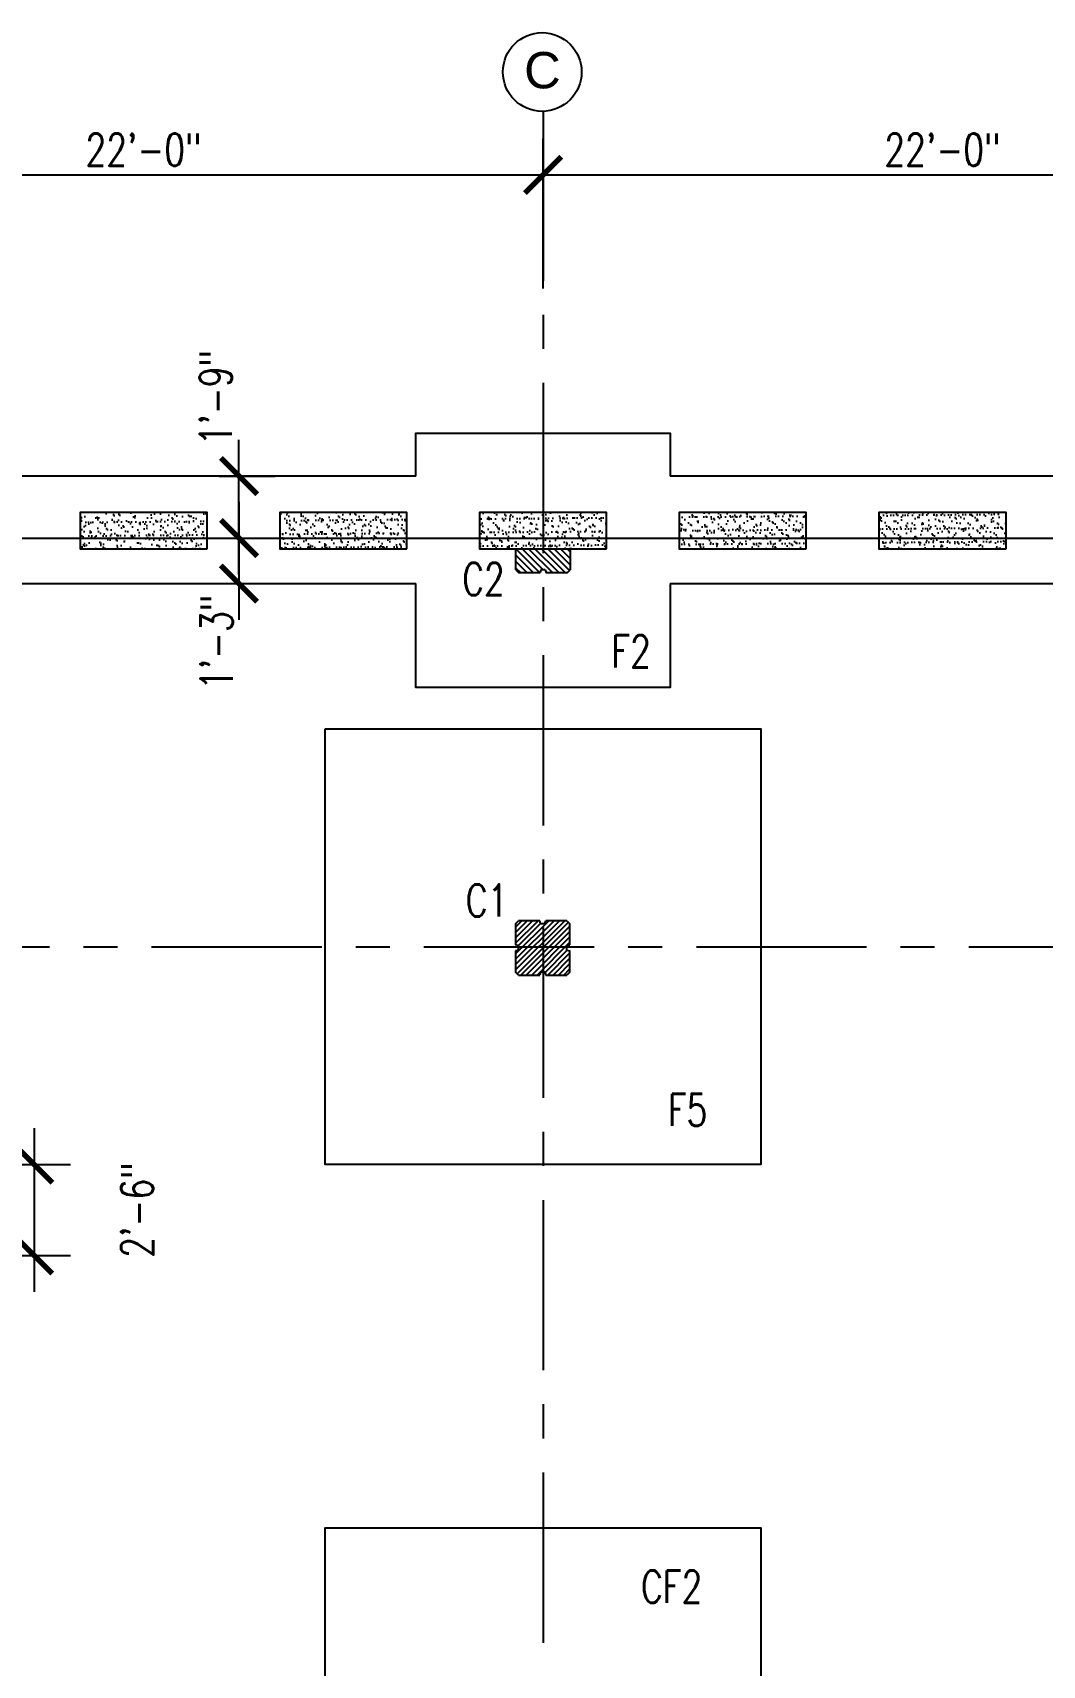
# Model space of a CAD drawing. Header units: inches. Extents: x 41285 to 57578, y -189 to 12305.
# Drawn here: x 54996 to 55330, y 11766 to 12305 of the extents above; entities that cross this region are included whole.
import ezdxf
from ezdxf.enums import TextEntityAlignment as Align

# ---------------------------------------------------------------- set-up
doc = ezdxf.new("R2010")
doc.units = ezdxf.units.IN
doc.header["$LTSCALE"] = 30
doc.header["$MEASUREMENT"] = 0
doc.linetypes.add('CENTER', pattern=[2, 1.25, -0.25, 0.25, -0.25])
doc.linetypes.add('HIDDEN', pattern=[0.375, 0.25, -0.125])
for name, color, linetype in [('A-HATCH RCC', 8, 'Continuous'), ('A-WALL-RAMPED EARTH', 4, 'Continuous'), ('COLUMN', 6, 'Continuous'), ('GC', 3, 'Continuous'), ('Grid line', 1, 'CENTER'), ('GT', 4, 'Continuous'), ('HATCH', 253, 'Continuous'), ('N-DIM-Z', 126, 'Continuous'), ('PB', 3, 'Continuous'), ('S-BEAM', 3, 'HIDDEN'), ('WALL', 7, 'Continuous')]:
    doc.layers.add(name, color=color, linetype=linetype)
doc.styles.add('3-32', font='simplex.shx', dxfattribs={"width": 0.75, "height": 10.6666})
doc.styles.add('dim', font='arial.ttf')
doc.dimstyles.new('3-32', dxfattribs={"dimtxt": 10.666667, "dimasz": 12, "dimexe": 12, "dimexo": 4, "dimgap": 2, "dimtad": 1, "dimdec": 4, "dimzin": 3, "dimdsep": 46, "dimlunit": 4, "dimtxsty": '3-32', "dimblk": 'ARCHTICK', "dimcen": 0.046875, "dimdle": 12, "dimclrd": 1, "dimclre": 1, "dimclrt": 2, "dimadec": 0, "dimazin": 0, "dimtfac": 0.75, "dimtdec": 4, "dimtmove": 2, "dimatfit": 3, "dimldrblk": 'ARCHTICK', "dimfxl": 0, "dimfrac": 1, "dimtolj": 1, "dimtzin": 0, "dimlwd": -1, "dimlwe": -1, "dimarcsym": 0})
pattern_1 = [(30.5, (0, 3154.7396), (0.30151963, 3.36024233), [0, -2.66, 0, -2.975, 0, -2.84375]), (0.5, (0, 3154.7396), (3.67590676, 4.5245002), [0, -1.435, 0, -2.3975, 0, -0.91875]), (320.5, (-2.1365, 3155.002), (5.41033357, -0.65432772), [0, -0.875, 0, -3.15, 0, -4.1125]), (310.5, (-2.1365, 3155.002), (5.408692, 0.88336295), [0, -0.4375, 0, -2.065, 0, -2.3625])]

# ---------------------------------------------------------------- blocks, each defined once
blk = doc.blocks.new('A$C49510BD2')
at = {"layer": 'A-HATCH RCC'}
h = blk.add_hatch(dxfattribs=at)
h.set_pattern_fill('ANSI31', color=1, scale=10)
h.paths.add_polyline_path([(-8.1, -0.65), (-9.1, -0.9), (-9.1, -7.9), (-8.1, -8.9), (-1.1, -8.9), (-0.85, -7.9), (0.65, -7.9), (0.9, -8.9), (7.9, -8.9), (8.9, -7.9), (8.9, -0.9), (7.9, -0.65), (7.9, 0.85), (8.9, 1.1), (8.9, 8.1), (7.9, 9.1), (0.9, 9.1), (0.65, 8.1), (-0.85, 8.1), (-1.1, 9.1), (-8.1, 9.1), (-9.1, 8.1), (-9.1, 1.1), (-8.1, 0.85)])
at = {"layer": 'COLUMN'}
for p, q in [((-9.1, 8.1), (-8.1, 9.1)), ((-9.1, 8.1), (-9.1, 1.1)), ((-1.1, 9.1), (-8.1, 9.1)), ((-0.85, 8.1), (-1.1, 9.1)), ((0.65, 8.1), (-0.85, 8.1)), ((0.65, 8.1), (0.9, 9.1)), ((7.9, 9.1), (0.9, 9.1)), ((7.9, 9.1), (8.9, 8.1)), ((8.9, 1.1), (8.9, 8.1)), ((-8.1, 0.85), (-9.1, 1.1)), ((-8.1, -0.65), (-8.1, 0.85)), ((7.9, 0.85), (8.9, 1.1)), ((7.9, -0.65), (7.9, 0.85)), ((-8.1, -0.65), (-9.1, -0.9)), ((-9.1, -0.9), (-9.1, -7.9)), ((7.9, -0.65), (8.9, -0.9)), ((8.9, -7.9), (8.9, -0.9)), ((-8.1, -8.9), (-9.1, -7.9)), ((-8.1, -8.9), (-1.1, -8.9)), ((-0.85, -7.9), (-1.1, -8.9)), ((0.65, -7.9), (-0.85, -7.9)), ((0.65, -7.9), (0.9, -8.9)), ((0.9, -8.9), (7.9, -8.9)), ((8.9, -7.9), (7.9, -8.9))]:
    blk.add_line(p, q, dxfattribs=at)
blk = doc.blocks.new('A$C38451A88')
at = {"layer": 'A-HATCH RCC'}
h = blk.add_hatch(dxfattribs=at)
h.set_pattern_fill('ANSI31', color=1, scale=12)
h.paths.add_polyline_path([(-9, 0), (9, 0), (9, 7), (8, 8), (1, 8), (0.75, 7), (-0.75, 7), (-1, 8), (-8, 8), (-9, 7)])
at = {"layer": 'COLUMN'}
for p, q in [((-9, 7), (-8, 8)), ((-9, 7), (-9, 0)), ((-1, 8), (-8, 8)), ((-0.75, 7), (-1, 8)), ((0.75, 7), (-0.75, 7)), ((0.75, 7), (1, 8)), ((8, 8), (1, 8)), ((8, 8), (9, 7)), ((9, 0), (9, 7)), ((-9, 0), (9, 0))]:
    blk.add_line(p, q, dxfattribs=at)
blk = doc.blocks.new('_ARCHTICK')
at = {"color": 0, "linetype": 'ByBlock', "const_width": 0.15}
blk.add_lwpolyline([(-0.5, -0.5), (0.5, 0.5)], dxfattribs=at)
blk = doc.blocks.new('*D96')
at = {"layer": 'DEFPOINTS', "color": 0, "transparency": 16777216}
for p in [(54931.69, 11931.24), (54931.69, 11901.24), (54996.54, 11901.24)]:
    blk.add_point(p, dxfattribs=at)
at = {"layer": 'N-DIM-Z', "color": 1, "transparency": 16777216}
for p, q in [((54996.54, 11943.24), (54996.54, 11889.24)), ((54935.69, 11931.24), (55008.54, 11931.24)), ((54935.69, 11901.24), (55008.54, 11901.24))]:
    blk.add_line(p, q, dxfattribs=at)
at = {"layer": 'N-DIM-Z', "color": 1, "transparency": 16777216, "xscale": 12, "yscale": 12, "zscale": 12}
for p, rotation in [((54996.54, 11931.24), 90), ((54996.54, 11901.24), 270)]:
    blk.add_blockref('_ARCHTICK', p, dxfattribs=dict(at, rotation=rotation))
at = {"layer": 'N-DIM-Z', "color": 2, "transparency": 16777216, "insert": (55030.58, 11916.24), "char_height": 10.667, "attachment_point": 5, "rotation": 90, "style": '3-32'}
blk.add_mtext('\\A1;2\'-6"', dxfattribs=at)
blk = doc.blocks.new('*D100')
at = {"layer": 'DEFPOINTS', "color": 0, "transparency": 16777216}
for p in [(55164.69, 12258.24), (54900.69, 12216.73), (55164.69, 12216.73)]:
    blk.add_point(p, dxfattribs=at)
at = {"layer": 'N-DIM-Z', "color": 1, "transparency": 16777216}
for p, q in [((54900.69, 12220.73), (54900.69, 12270.24)), ((55164.69, 12220.73), (55164.69, 12270.24)), ((54888.69, 12258.24), (55176.69, 12258.24))]:
    blk.add_line(p, q, dxfattribs=at)
at = {"layer": 'N-DIM-Z', "color": 1, "transparency": 16777216, "xscale": 12, "yscale": 12, "zscale": 12, "rotation": 180}
blk.add_blockref('_ARCHTICK', (54900.69, 12258.24), dxfattribs=at)
at = {"layer": 'N-DIM-Z', "color": 1, "transparency": 16777216, "xscale": 12, "yscale": 12, "zscale": 12}
blk.add_blockref('_ARCHTICK', (55164.69, 12258.24), dxfattribs=at)
at = {"layer": 'N-DIM-Z', "color": 2, "transparency": 16777216, "insert": (55032.69, 12266.59), "char_height": 10.667, "attachment_point": 5, "style": '3-32'}
blk.add_mtext('\\A1;22\'-0"', dxfattribs=at)
blk = doc.blocks.new('*D101')
at = {"layer": 'DEFPOINTS', "color": 0, "transparency": 16777216}
for p in [(55428.69, 12258.24), (55164.69, 12216.73), (55428.69, 12216.73)]:
    blk.add_point(p, dxfattribs=at)
at = {"layer": 'N-DIM-Z', "color": 1, "transparency": 16777216}
for p, q in [((55164.69, 12220.73), (55164.69, 12270.24)), ((55428.69, 12220.73), (55428.69, 12270.24)), ((55152.69, 12258.24), (55440.69, 12258.24))]:
    blk.add_line(p, q, dxfattribs=at)
at = {"layer": 'N-DIM-Z', "color": 1, "transparency": 16777216, "xscale": 12, "yscale": 12, "zscale": 12, "rotation": 180}
blk.add_blockref('_ARCHTICK', (55164.69, 12258.24), dxfattribs=at)
at = {"layer": 'N-DIM-Z', "color": 1, "transparency": 16777216, "xscale": 12, "yscale": 12, "zscale": 12}
blk.add_blockref('_ARCHTICK', (55428.69, 12258.24), dxfattribs=at)
at = {"layer": 'N-DIM-Z', "color": 2, "transparency": 16777216, "insert": (55296.69, 12266.59), "char_height": 10.667, "attachment_point": 5, "style": '3-32'}
blk.add_mtext('\\A1;22\'-0"', dxfattribs=at)
blk = doc.blocks.new('*D144')
at = {"layer": 'DEFPOINTS', "color": 0, "transparency": 16777216}
for p in [(55053.69, 12158.74), (55064.22, 12158.74), (55053.69, 12138.24)]:
    blk.add_point(p, dxfattribs=at)
at = {"layer": 'N-DIM-Z', "color": 1, "transparency": 16777216}
for p, q in [((55064.22, 12126.24), (55064.22, 12170.74)), ((55057.69, 12158.74), (55076.22, 12158.74)), ((55057.69, 12138.24), (55076.22, 12138.24))]:
    blk.add_line(p, q, dxfattribs=at)
at = {"layer": 'N-DIM-Z', "color": 1, "transparency": 16777216, "xscale": 12, "yscale": 12, "zscale": 12}
for p, rotation in [((55064.22, 12158.74), 90), ((55064.22, 12138.24), 270)]:
    blk.add_blockref('_ARCHTICK', p, dxfattribs=dict(at, rotation=rotation))
at = {"layer": 'N-DIM-Z', "color": 2, "transparency": 16777216, "insert": (55056.55, 12184.66), "char_height": 10.667, "attachment_point": 5, "rotation": 90, "style": '3-32'}
blk.add_mtext('\\A1;1\'-9"', dxfattribs=at)
blk = doc.blocks.new('*D145')
at = {"layer": 'DEFPOINTS', "color": 0, "transparency": 16777216}
for p in [(55053.69, 12138.24), (55053.69, 12123.24), (55064.22, 12123.24)]:
    blk.add_point(p, dxfattribs=at)
at = {"layer": 'N-DIM-Z', "color": 1, "transparency": 16777216}
for p, q in [((55064.22, 12150.24), (55064.22, 12111.24)), ((55057.69, 12138.24), (55076.22, 12138.24)), ((55057.69, 12123.24), (55076.22, 12123.24))]:
    blk.add_line(p, q, dxfattribs=at)
at = {"layer": 'N-DIM-Z', "color": 1, "transparency": 16777216, "xscale": 12, "yscale": 12, "zscale": 12}
for p, rotation in [((55064.22, 12138.24), 90), ((55064.22, 12123.24), 270)]:
    blk.add_blockref('_ARCHTICK', p, dxfattribs=dict(at, rotation=rotation))
at = {"layer": 'N-DIM-Z', "color": 2, "transparency": 16777216, "insert": (55056.83, 12103.81), "char_height": 10.667, "attachment_point": 5, "rotation": 90, "style": '3-32'}
blk.add_mtext('\\A1;1\'-3"', dxfattribs=at)

msp = doc.modelspace()

# ---------------------------------------------------------------- hatches: boundary and pattern name
at = {"layer": 'A-HATCH RCC'}
h = msp.add_hatch(dxfattribs=at)
h.set_pattern_fill('AR-SAND,_O', color=2, scale=1.75, angle=353)
h.set_pattern_definition(pattern_1)
h.paths.add_polyline_path([(55053.69130465, 12134.73785446), (55053.69130465, 12146.73785446), (55011.69130465, 12146.73785446), (55011.69130465, 12134.73785446)])
h = msp.add_hatch(dxfattribs=at)
h.set_pattern_fill('AR-SAND,_O', color=2, scale=1.75, angle=353)
h.set_pattern_definition(pattern_1)
h.paths.add_polyline_path([(55119.69130465, 12134.73785446), (55119.69130465, 12146.73785446), (55077.69130465, 12146.73785446), (55077.69130465, 12134.73785446)])
h = msp.add_hatch(dxfattribs=at)
h.set_pattern_fill('AR-SAND,_O', color=2, scale=1.75, angle=353)
h.set_pattern_definition(pattern_1)
edge = h.paths.add_edge_path()
edge.add_arc((55167.19130465, 12134.73785446), 0.5, 0, 90)
edge.add_line((55167.19130465, 12135.23785446), (55164.94130465, 12135.23785446))
edge.add_line((55164.94130465, 12135.23785446), (55164.94130465, 12140.23785446))
edge.add_line((55164.94130465, 12140.23785446), (55167.19130465, 12140.23785446))
edge.add_arc((55167.19130465, 12140.73785446), 0.5, 270, 360)
edge.add_line((55167.69130465, 12140.73785446), (55161.69130465, 12140.73785446))
edge.add_arc((55162.19130465, 12140.73785446), 0.5, 180, 270)
edge.add_line((55162.19130465, 12140.23785446), (55164.44130465, 12140.23785446))
edge.add_line((55164.44130465, 12140.23785446), (55164.44130465, 12135.23785446))
edge.add_line((55164.44130465, 12135.23785446), (55162.19130465, 12135.23785446))
edge.add_arc((55162.19130465, 12134.73785446), 0.5, 90, 180)
edge.add_line((55161.69130465, 12134.73785446), (55143.69130465, 12134.73785446))
edge.add_line((55143.69130465, 12134.73785446), (55143.69130465, 12146.73785446))
edge.add_line((55143.69130465, 12146.73785446), (55185.69130465, 12146.73785446))
edge.add_line((55185.69130465, 12146.73785446), (55185.69130465, 12134.73785446))
edge.add_line((55185.69130465, 12134.73785446), (55167.69130465, 12134.73785446))
h = msp.add_hatch(dxfattribs=at)
h.set_pattern_fill('AR-SAND,_O', color=2, scale=1.75, angle=353)
h.set_pattern_definition(pattern_1)
h.paths.add_polyline_path([(55251.69130465, 12134.73785446), (55251.69130465, 12146.73785446), (55209.69130465, 12146.73785446), (55209.69130465, 12134.73785446)])
h = msp.add_hatch(dxfattribs=at)
h.set_pattern_fill('AR-SAND,_O', color=2, scale=1.75, angle=353)
h.set_pattern_definition(pattern_1)
h.paths.add_polyline_path([(55317.69130465, 12134.73785446), (55317.69130465, 12146.73785446), (55275.69130465, 12146.73785446), (55275.69130465, 12134.73785446)])

# ---------------------------------------------------------------- linework, layer by layer
at = {"layer": 'A-WALL-RAMPED EARTH'}
for points in [[(55053.69130465, 12134.73785446), (55053.69130465, 12146.73785446), (55011.69130465, 12146.73785446), (55011.69130465, 12134.73785446)], [(55119.69130465, 12134.73785446), (55119.69130465, 12146.73785446), (55077.69130465, 12146.73785446), (55077.69130465, 12134.73785446)], [(55185.69130465, 12134.73785446), (55185.69130465, 12146.73785446), (55143.69130465, 12146.73785446), (55143.69130465, 12134.73785446)], [(55251.69130465, 12134.73785446), (55251.69130465, 12146.73785446), (55209.69130465, 12146.73785446), (55209.69130465, 12134.73785446)], [(55317.69130465, 12134.73785446), (55317.69130465, 12146.73785446), (55275.69130465, 12146.73785446), (55275.69130465, 12134.73785446)]]:
    msp.add_lwpolyline(points, close=True, dxfattribs=at)
at = {"layer": 'GC'}
msp.add_circle((55164.43132463, 12292.25440986), 13, dxfattribs=at)
at = {"layer": 'Grid line', "ltscale": 1.5}
for p, q in [((55164.69130465, 12279.53534257), (55164.69130465, 11615.23785171)), ((54495.35375123, 12003.23785171), (56616.32290573, 12003.23785171))]:
    msp.add_line(p, q, dxfattribs=at)
at = {"layer": 'Grid line', "linetype": 'ByBlock', "ltscale": 1.5}
msp.add_line((54495.35375123, 12138.23785171), (56672.24173665, 12138.23785171), dxfattribs=at)
at = {"layer": 'PB'}
for points in [[(55122.69130465, 12158.73785299), (55122.69130465, 12172.88071161), (55206.69130465, 12172.88071161), (55206.69130465, 12158.73785299)], [(55206.69130465, 12123.23785171), (55206.69130465, 12088.88071161), (55122.69130465, 12088.88071161), (55122.69130465, 12123.23785171)], [(55092.69130465, 11679.23785171), (55092.69130465, 11811.23785171), (55236.69130465, 11811.23785171), (55236.69130465, 11679.23785171)]]:
    msp.add_lwpolyline(points, dxfattribs=at)
msp.add_lwpolyline([(55092.69130465, 12075.23785171), (55236.69130465, 12075.23785171), (55236.69130465, 11931.23785171), (55092.69130465, 11931.23785171)], close=True, dxfattribs=at)
at = {"layer": 'S-BEAM', "linetype": 'ByBlock'}
for p, q in [((55122.69130465, 12158.73785299), (54942.69130465, 12158.73785299)), ((55386.69130465, 12158.73785299), (55206.69130465, 12158.73785299)), ((54942.69130465, 12123.23785171), (55122.69130465, 12123.23785171)), ((55206.69130465, 12123.23785171), (55386.69130465, 12123.23785171))]:
    msp.add_line(p, q, dxfattribs=at)

# ---------------------------------------------------------------- block references
at = {"layer": 'HATCH', "color": 1, "xscale": -1, "rotation": 180}
msp.add_blockref('A$C38451A88', (55164.69130465, 12134.73785446), dxfattribs=at)
at = {"layer": 'HATCH', "color": 1}
msp.add_blockref('A$C49510BD2', (55164.69130465, 12002.73785446), dxfattribs=at)

# ---------------------------------------------------------------- texts
at = {"layer": 'GT', "color": 4, "style": 'dim'}
msp.add_text('C', height=12, dxfattribs=at).set_placement((55164.4900652, 12292.85301359), align=Align.MIDDLE_CENTER)
at = {"layer": 'WALL', "color": 3, "char_height": 10.6666, "attachment_point": 5, "style": '3-32'}
for s, insert in [('\\A1;C2', (55145.02072511, 12124.69184559)), ('\\A1;F2', (55193.80995268, 12100.80299938)), ('\\A1;C1', (55146.19202282, 12018.51297943)), ('\\A1;F5', (55212.45729513, 11949.33336504)), ('\\A1;CF2', (55207.1986832, 11791.80074559))]:
    msp.add_mtext(s, dxfattribs=dict(at, insert=insert))

# ---------------------------------------------------------------- dimensions: what is measured, and where the dimension line sits
at = {"layer": 'N-DIM-Z'}
for base, p1, p2, angle, picture, middle in [((55164.69130465, 12258.23785171), (54900.69130465, 12216.72865903), (55164.69130465, 12216.72865903), 180, '*D100', (55032.69130465, 12266.58701838)), ((55428.69130465, 12258.23785171), (55164.69130465, 12216.72865903), (55428.69130465, 12216.72865903), 180, '*D101', (55296.69130465, 12266.58701838)), ((54996.53553111, 11901.23785446), (54931.69130465, 11931.23785171), (54931.69130465, 11901.23785446), 90, '*D96', (55030.58303111, 11916.23785309))]:
    dim = msp.add_linear_dim(base=base, p1=p1, p2=p2, angle=angle, dimstyle='3-32', dxfattribs=at)
    dim.commit()
    dim.dimension.update_dxf_attribs({"geometry": picture, "text_midpoint": middle})
dim = msp.add_linear_dim(base=(55064.22099585, 12158.73785299), p1=(55053.69130465, 12138.23785171), p2=(55053.69130465, 12158.73785299), angle=90, text='1\'-9"', dimstyle='3-32', dxfattribs=at)
dim.commit()
dim.dimension.update_dxf_attribs({"geometry": '*D144', "text_midpoint": (55056.5472716, 12184.66365455), "dimtype": 160})
dim = msp.add_linear_dim(base=(55064.22099585, 12123.23785171), p1=(55053.69130465, 12138.23785171), p2=(55053.69130465, 12123.23785171), angle=90, dimstyle='3-32', dxfattribs=at)
dim.commit()
dim.dimension.update_dxf_attribs({"geometry": '*D145', "text_midpoint": (55056.83177039, 12103.80553658), "dimtype": 160})

doc.saveas('drawing.dxf')
